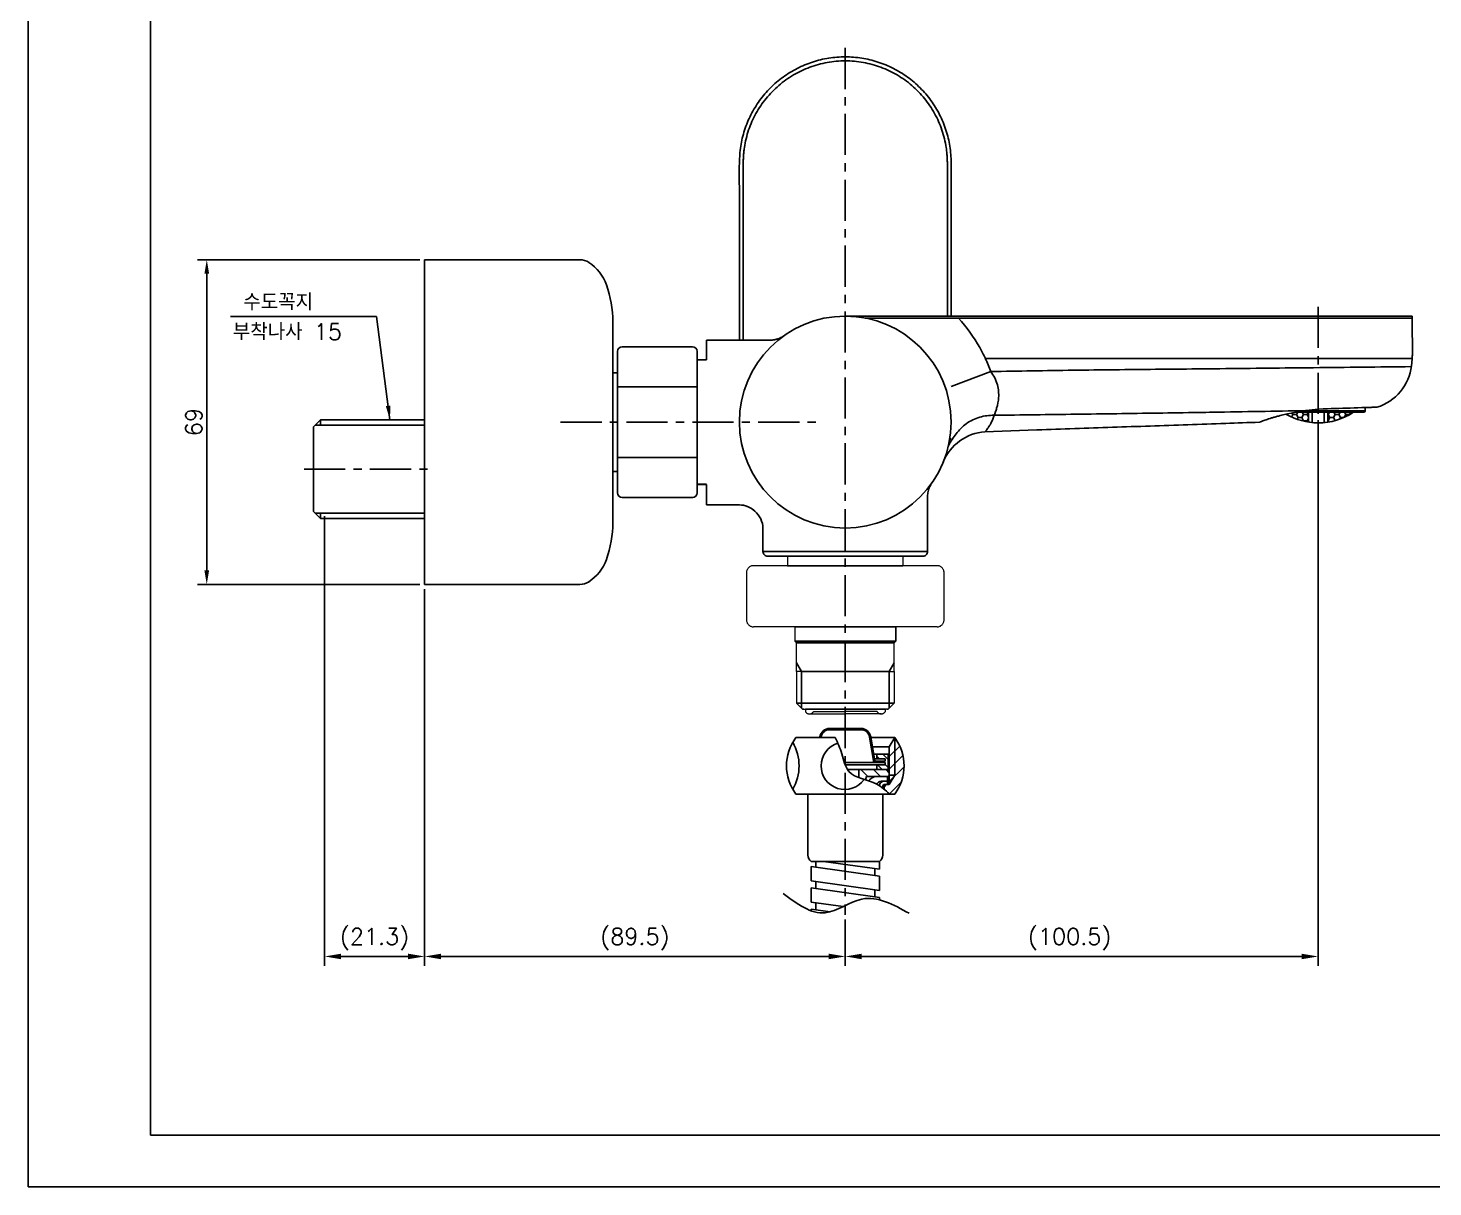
# Model space of a CAD drawing. Extents: x 168 to 762, y -1079 to -659.
# Drawn here: x 167.9 to 466.4, y -1078.5 to -832.3 of the extents above; entities that cross this region are included whole.
import ezdxf

# ---------------------------------------------------------------- set-up
doc = ezdxf.new("R2010")
doc.units = 0
doc.header["$LTSCALE"] = 7
doc.header["$MEASUREMENT"] = 0
doc.header["$PDSIZE"] = -10
for name, pattern in [('CENTER', [2, 1.25, -0.25, 0.25, -0.25]), ('CENTER2', [28.575, 19.05, -3.175, 3.175, -3.175]), ('HIDDEN', [0.375, 0.25, -0.125])]:
    doc.linetypes.add(name, pattern=pattern)
doc.layers.get('0').update_dxf_attribs({"color": 2, "linetype": 'CONTINUOUS'})
doc.layers.get('Defpoints').update_dxf_attribs({"linetype": 'CONTINUOUS'})
for name, color, linetype in [('CENTER', 1, 'CENTER'), ('CL', 1, 'CENTER'), ('D', 2, 'CONTINUOUS'), ('DIM', 2, 'CONTINUOUS'), ('DWG', 7, 'CONTINUOUS'), ('HD', 3, 'HIDDEN'), ('TXT', 4, 'CONTINUOUS'), ('W', 7, 'CONTINUOUS')]:
    doc.layers.add(name, color=color, linetype=linetype)
doc.styles.add('GHS', font='ROMANS', dxfattribs={"bigfont": 'GHS'})
doc.dimstyles.new('HONG', dxfattribs={"dimscale": 0, "dimtxt": 3.5, "dimasz": 3.5, "dimexe": 2, "dimexo": 1, "dimgap": 1, "dimtad": 1, "dimdec": 4, "dimdsep": 46, "dimtxsty": 'GHS', "dimcen": 3, "dimclrd": 2, "dimclre": 2, "dimclrt": 2, "dimadec": 0, "dimazin": 0, "dimtfac": 1, "dimtdec": 4, "dimtmove": 0, "dimatfit": 2, "dimfxl": 0, "dimtvp": 1, "dimtolj": 1, "dimarcsym": 0})
doc.dimstyles.new('STANDARD$7', dxfattribs={"dimtxt": 3.5, "dimasz": 3, "dimexe": 1, "dimexo": 0.0625, "dimgap": 1, "dimtad": 1, "dimdec": 4, "dimzin": 0, "dimdsep": 46, "dimtxsty": 'GHS', "dimcen": 1, "dimclrt": 2, "dimadec": 0, "dimazin": 0, "dimtfac": 1, "dimtdec": 4, "dimtofl": 0, "dimtmove": 0, "dimatfit": 3, "dimfxl": 0, "dimtolj": 1, "dimtzin": 0, "dimarcsym": 0})

# ---------------------------------------------------------------- blocks, each defined once
blk = doc.blocks.new('*D10')
at = {"layer": 'D', "color": 2, "lineweight": -2}
for p, q in [((252.12, -951.54), (252.12, -1031.56)), ((341.52, -1021.73), (341.52, -1031.56)), ((338.02, -1029.56), (255.62, -1029.56))]:
    blk.add_line(p, q, dxfattribs=at)
at = {"layer": 'D', "color": 2}
for points in [[(255.62, -1028.98), (255.62, -1030.15), (252.12, -1029.56)], [(338.02, -1028.98), (338.02, -1030.15), (341.52, -1029.56)]]:
    blk.add_solid(points, dxfattribs=at)
at = {"layer": 'Defpoints', "color": 0}
for p in [(252.12, -950.54), (341.52, -1020.73), (252.12, -1029.56)]:
    blk.add_point(p, dxfattribs=at)
at = {"layer": 'D', "color": 2, "insert": (296.82, -1025.9), "char_height": 3.5, "attachment_point": 5, "style": 'GHS'}
blk.add_mtext('\\A1;(89.5)', dxfattribs=at)
blk = doc.blocks.new('*D11')
at = {"layer": 'D', "color": 2, "lineweight": -2}
for p, q in [((230.86, -936.04), (230.86, -1031.56)), ((252.12, -982.21), (252.12, -1031.56)), ((248.62, -1029.56), (234.36, -1029.56))]:
    blk.add_line(p, q, dxfattribs=at)
at = {"layer": 'D', "color": 2}
for points in [[(234.36, -1028.98), (234.36, -1030.15), (230.86, -1029.56)], [(248.62, -1028.98), (248.62, -1030.15), (252.12, -1029.56)]]:
    blk.add_solid(points, dxfattribs=at)
at = {"layer": 'Defpoints', "color": 0}
for p in [(230.86, -935.04), (252.12, -981.21), (230.86, -1029.56)]:
    blk.add_point(p, dxfattribs=at)
at = {"layer": 'D', "color": 2, "insert": (241.49, -1025.9), "char_height": 3.5, "attachment_point": 5, "style": 'GHS'}
blk.add_mtext('\\A1;(21.3)', dxfattribs=at)
blk = doc.blocks.new('*X4')
at = {"color": 0}
for p, q in [((543.71, 135.11), (541.19, 137.63)), ((540.54, 135.63), (540.08, 136.09)), ((544.33, 131.84), (541.18, 134.99)), ((544.09, 129.43), (541.18, 132.34)), ((543.42, 127.45), (541.18, 129.68)), ((542.44, 125.78), (542, 126.22))]:
    blk.add_line(p, q, dxfattribs=at)
blk = doc.blocks.new('*D9')
at = {"layer": 'D', "color": 2, "lineweight": -2}
for p, q in [((442.02, -915.66), (442.02, -1031.56)), ((341.53, -1021.73), (341.53, -1031.56)), ((438.52, -1029.56), (345.03, -1029.56))]:
    blk.add_line(p, q, dxfattribs=at)
at = {"layer": 'D', "color": 2}
for points in [[(345.03, -1028.98), (345.03, -1030.15), (341.53, -1029.56)], [(438.52, -1028.98), (438.52, -1030.15), (442.02, -1029.56)]]:
    blk.add_solid(points, dxfattribs=at)
at = {"layer": 'Defpoints', "color": 0}
for p in [(442.02, -914.66), (341.53, -1020.73), (341.53, -1029.56)]:
    blk.add_point(p, dxfattribs=at)
at = {"layer": 'D', "color": 2, "insert": (389.21, -1025.9), "char_height": 3.5, "attachment_point": 5, "style": 'GHS'}
blk.add_mtext('\\A1;(100.5)', dxfattribs=at)
blk = doc.blocks.new('A$C304D0408')
at = {"color": 7, "linetype": 'Continuous'}
for points, knots in [([(22.54, 60.18), (22.54, 60.18), (21.36, 60.18), (19, 60), (15.56, 59.17), (12.28, 57.81), (9.26, 55.96), (6.56, 53.66), (4.26, 50.96), (2.4, 47.94), (1.05, 44.66), (0.2, 41.21), (-0.06, 36.57), (0.07, 30.81), (0.03, 23.93), (0.04, 17.06), (0.03, 10.18), (0.04, 4.5), (0.03, 1.1), (0.03, 0)], [0, 0, 0, 0, 0.0000249, 0.0392614, 0.078498, 0.1177346, 0.1569711, 0.1962077, 0.2354443, 0.2746808, 0.3139174, 0.3531539, 0.3923905, 0.4687127, 0.5450349, 0.6213571, 0.6976793, 0.7740015, 0.8107114, 0.8107114, 0.8107114, 0.8107114]), ([(22.54, 60.18), (23.71, 60.18), (26.06, 60), (29.51, 59.17), (32.79, 57.81), (35.81, 55.96), (38.51, 53.66), (40.81, 50.96), (42.67, 47.94), (44.02, 44.66), (44.87, 41.21), (45.13, 36.57), (45, 30.81), (45.04, 23.93), (45.03, 17.06), (45.04, 10.78), (45.03, 6.79), (45.03, 5.09)], [0, 0, 0, 0, 0.0391444, 0.0783101, 0.1174759, 0.1566416, 0.1958073, 0.234973, 0.2741387, 0.3133045, 0.3524702, 0.3916359, 0.4678203, 0.5440047, 0.6201891, 0.6963735, 0.7527884, 0.7527884, 0.7527884, 0.7527884])]:
    blk.add_open_spline(points, degree=3, knots=knots, dxfattribs=at)
at = {"layer": 'D'}
for points, knots in [([(22.54, 59.34), (21.25, 59.34), (18.68, 59.11), (14.95, 58.09), (11.46, 56.43), (8.32, 54.18), (5.62, 51.41), (3.45, 48.21), (2.15, 45.27), (1.43, 42.81), (1.11, 41.23), (0.96, 39.96), (0.89, 39), (0.85, 38.04), (0.81, 36.75), (0.79, 35.15), (0.82, 33.23), (0.83, 31.3), (0.84, 29.38), (0.84, 27.46), (0.84, 24.89), (0.84, 21.69), (0.83, 16.55), (0.83, 10.14), (0.84, 4.2), (0.84, 0.82), (0.84, 0)], [0, 0, 0, 0, 0.0312585, 0.0625143, 0.0937652, 0.125009, 0.1562462, 0.1874764, 0.218697, 0.2343271, 0.2499496, 0.2577586, 0.2655712, 0.2733894, 0.2812064, 0.2968327, 0.3124606, 0.3280891, 0.3437172, 0.3593454, 0.3749737, 0.4062306, 0.4374877, 0.5000016, 0.5625147, 0.582393, 0.582393, 0.582393, 0.582393]), ([(44.23, 5.09), (44.24, 6.77), (44.24, 11.02), (44.23, 16.55), (44.23, 21.68), (44.23, 25.53), (44.23, 28.73), (44.24, 31.3), (44.25, 33.22), (44.27, 35.15), (44.26, 36.75), (44.22, 38.03), (44.18, 38.99), (44.11, 39.95), (43.95, 41.23), (43.64, 42.8), (42.92, 45.26), (41.61, 48.21), (39.45, 51.41), (36.76, 54.18), (33.61, 56.43), (30.12, 58.09), (26.39, 59.11), (23.82, 59.34), (22.54, 59.34)], [0.4590211, 0.4590211, 0.4590211, 0.4590211, 0.5000191, 0.5625306, 0.5937865, 0.6250428, 0.6562997, 0.6719277, 0.6875544, 0.7031797, 0.7188067, 0.7266238, 0.7344408, 0.7422531, 0.7500636, 0.7656844, 0.7813086, 0.8125365, 0.8437616, 0.8749973, 0.9062449, 0.9374887, 0.9687425, 1, 1, 1, 1])]:
    blk.add_open_spline(points, degree=3, knots=knots, dxfattribs=at)
blk = doc.blocks.new('A$C6B0C2F13')
at = {"layer": 'D'}
for p, q in [((11.68, 9), (10.6, 10.88)), ((11.68, 9), (11.68, 1.22)), ((30.31, 9), (31.4, 10.88)), ((30.31, 9), (30.31, 1.22))]:
    blk.add_line(p, q, dxfattribs=at)
at = {"layer": 'DWG', "linetype": 'CENTER2', "lineweight": 20}
for p, q in [((8.75, 33.5), (8.75, 31.5)), ((33.25, 33.5), (33.25, 31.5)), ((0, 30), (0, 20)), ((8.75, 31.5), (1.5, 31.5)), ((40.5, 31.5), (33.25, 31.5)), ((42, 20), (42, 30)), ((10.25, 18.5), (1.5, 18.5)), ((10.25, 18.5), (10.25, 15.45)), ((40.5, 18.5), (31.75, 18.5)), ((40.5, 18.5), (31.75, 18.5)), ((10.6, 15.1), (10.25, 15.45)), ((10.6, 9), (10.6, 15.1)), ((31.4, 15.1), (31.75, 15.45)), ((31.4, 9), (31.4, 15.1)), ((10.6, 9), (10.6, 2.3)), ((11.68, 9), (10.6, 9)), ((30.31, 9), (31.4, 9)), ((31.4, 9), (31.4, 2.3)), ((10.6, 2.3), (11.9, 1)), ((11.9, 1), (12.22, 1)), ((12.22, 1), (12.55, 1)), ((12.55, 1), (12.55, 0.45)), ((13.35, 0), (21, 0)), ((14.25, 0.5), (21, 0.5)), ((27.75, 0.5), (21, 0.5)), ((28.65, 0), (21, 0)), ((30.1, 1), (29.45, 1)), ((29.77, 1), (29.45, 1)), ((29.45, 1), (29.45, 0.45)), ((31.4, 2.3), (30.1, 1))]:
    blk.add_line(p, q, dxfattribs=at)
at = {"layer": 'DWG'}
for p, q in [((8.75, 31.5), (33.25, 31.5)), ((10.25, 18.5), (31.75, 18.5)), ((31.75, 15.45), (31.75, 18.5)), ((10.25, 15.45), (31.75, 15.45)), ((10.6, 15.1), (31.4, 15.1)), ((30.31, 9), (11.68, 9)), ((10.6, 2.3), (31.4, 2.3)), ((12.55, 1), (29.45, 1))]:
    blk.add_line(p, q, dxfattribs=at)
at = {"layer": 'DWG', "lineweight": 25}
for p, q in [((12.2, 1), (11.9, 1)), ((29.8, 1), (30.1, 1))]:
    blk.add_line(p, q, dxfattribs=at)
at = {"layer": 'DWG', "linetype": 'CENTER2', "lineweight": 20}
for centre, radius, start, end in [((1.5, 30), 1.5, 90, 180), ((40.5, 30), 1.5, 0, 90), ((1.5, 20), 1.5, 180, 270), ((40.5, 20), 1.5, 270, 0), ((40.5, 20), 1.5, 270, 0), ((13.38, 1), 0.997, 213.2309, 330.3336), ((28.62, 1), 0.997, 209.6664, 326.7691)]:
    blk.add_arc(centre, radius, start, end, dxfattribs=at)
blk = doc.blocks.new('A$C36F02A1C')
at = {"layer": 'D'}
for p, q in [((64.6, 52.31), (81.51, 52.31)), ((64.6, 37.31), (81.51, 37.31))]:
    blk.add_line(p, q, dxfattribs=at)
at = {"layer": 'DWG'}
for p, q in [((23.6, 34.81), (23.6, 79.31)), ((23.6, 79.31), (56.61, 79.31)), ((63.6, 44.81), (63.6, 66.12)), ((64.6, 59.81), (64.6, 44.81)), ((65.6, 60.81), (80.51, 60.81)), ((81.51, 59.81), (81.51, 44.81)), ((81.51, 59.81), (81.51, 44.81)), ((81.51, 58.01), (81.51, 44.81)), ((83.51, 58.01), (81.51, 58.01)), ((64.6, 55.31), (63.6, 55.31)), ((1.5, 45.29), (0, 43.79)), ((1.5, 45.29), (23.6, 45.29)), ((1.5, 44.16), (1.5, 45.29)), ((2.14, 45.29), (2.41, 45.29)), ((3.41, 45.29), (3.68, 45.29)), ((4.68, 45.29), (4.95, 45.29)), ((5.95, 45.29), (6.22, 45.29)), ((7.22, 45.29), (7.49, 45.29)), ((8.49, 45.29), (8.76, 45.29)), ((9.76, 45.29), (10.03, 45.29)), ((11.03, 45.29), (11.3, 45.29)), ((12.3, 45.29), (12.57, 45.29)), ((13.57, 45.29), (13.84, 45.29)), ((14.84, 45.29), (15.11, 45.29)), ((16.11, 45.29), (16.38, 45.29)), ((17.38, 45.29), (17.65, 45.29)), ((18.65, 45.29), (18.92, 45.29)), ((19.92, 45.29), (20.19, 45.29)), ((21.19, 45.29), (21.46, 45.29)), ((22.46, 45.29), (22.73, 45.29)), ((63.6, 23.5), (63.6, 44.81)), ((64.6, 29.81), (64.6, 44.81)), ((81.51, 29.81), (81.51, 44.81)), ((0, 25.83), (0, 43.79)), ((23.6, 10.31), (23.6, 34.81)), ((64.6, 34.31), (63.6, 34.31)), ((81.51, 32.71), (81.51, 31.61)), ((81.51, 32.71), (81.51, 29.81)), ((83.51, 31.61), (81.51, 31.61)), ((65.6, 28.81), (80.6, 28.81)), ((0, 25.83), (1.5, 24.33)), ((1.5, 24.33), (1.5, 25.46)), ((1.5, 24.33), (23.6, 24.33)), ((9.76, 24.33), (10.03, 24.33)), ((11.03, 24.33), (11.3, 24.33)), ((23.6, 10.31), (56.61, 10.31))]:
    blk.add_line(p, q, dxfattribs=at)
at = {"layer": 'DWG', "color": 2}
for p, q in [((0.37, 44.16), (23.6, 44.16)), ((0.37, 25.46), (23.6, 25.46))]:
    blk.add_line(p, q, dxfattribs=at)
at = {"layer": 'DWG'}
for centre, radius, start, end in [((56.61, 75.81), 3.5, 56.4427, 90), ((53.29, 70.81), 9.5, 19.5686, 56.4427), ((40.1, 66.12), 23.5, 0, 19.5686), ((65.6, 59.81), 1, 90, 180), ((80.51, 59.81), 1, 0, 90), ((65.6, 29.81), 1, 180, 270), ((80.51, 29.81), 1, 270, 0), ((40.1, 23.5), 23.5, 340.4314, 0), ((53.29, 18.81), 9.5, 303.5573, 340.4314), ((56.61, 13.81), 3.5, 270, 303.5573)]:
    blk.add_arc(centre, radius, start, end, dxfattribs=at)

msp = doc.modelspace()

# ---------------------------------------------------------------- hatches: boundary and pattern name
at = {"layer": 'D'}
h = msp.add_hatch(dxfattribs=at)
h.set_pattern_fill('HONEY', color=256, scale=6, style=0)
h.set_pattern_definition([(0, (-5712.59396, 3119.0632), (1.125, 0.64951905), [0.75, -1.5]), (120, (-5712.59396, 3119.0632), (-1.125, 0.649519054), [0.75, -1.5]), (60, (-5712.59396, 3119.0632), (2e-09, 1.299038104), [-1.5, 0.75])])
h.paths.add_polyline_path([(444.0727, -913.93949), (444.0727, -916.05322, 0.109343635), (449.5227, -913.93949)])
edge = h.paths.add_edge_path()
edge.add_spline(control_points=[(437.18741, -913.93949), (436.52029, -914.05883), (435.84492, -914.19423), (435.17351, -914.34697)], knot_values=[0.557636954, 0.557636954, 0.557636954, 0.557636954, 0.752459529, 0.752459529, 0.752459529, 0.752459529], degree=3, periodic=0)
edge.add_arc((442.0227, -902.68462), 13.52487, 239.5746744, 261.2819253)
edge.add_line((439.9727, -916.05322), (439.9727, -913.93949))
edge.add_line((439.9727, -913.93949), (437.18741, -913.93949))

# ---------------------------------------------------------------- linework, layer by layer
at = {"color": 7, "linetype": 'Continuous'}
for p, q in [((462.01946, -893.53949), (364.02511, -893.53949)), ((462.01972, -893.93968), (364.02516, -893.93948)), ((312.02136, -898.63017), (325.58117, -898.63017)), ((312.02136, -898.63017), (312.02136, -902.78925)), ((312.02136, -902.78925), (310.02136, -902.78925)), ((310.02136, -902.78925), (310.02136, -903.88925)), ((461.92825, -903.44704), (461.85584, -904.06521)), ((462.03599, -901.76505), (462.03462, -901.81015)), ((361.59792, -905.88178), (361.59802, -905.88199)), ((372.4795, -905.32137), (364.02168, -908.49766)), ((364.01773, -915.64592), (364.01782, -915.65144)), ((363.81892, -919.62463), (363.85907, -919.48908)), ((363.85502, -919.50242), (363.85907, -919.48908)), ((382.26658, -917.70941), (371.21121, -918.09556)), ((363.72382, -919.9628), (363.72516, -919.95814)), ((310.02136, -928.18925), (310.02136, -929.28925)), ((312.02136, -929.28925), (310.02136, -929.28925)), ((312.02136, -929.28925), (312.02136, -933.63017)), ((312.02136, -933.63017), (312.02136, -929.28925)), ((359.60533, -929.50313), (359.71292, -929.31243)), ((359.71292, -929.31243), (359.75635, -929.24245)), ((312.02136, -933.63017), (319.03355, -933.63019)), ((359.02116, -931.84364), (359.02116, -943.53654)), ((324.02116, -943.53723), (324.02116, -938.63018)), ((324.02094, -943.53723), (324.02188, -943.58152)), ((324.02137, -943.53722), (324.02116, -943.53723)), ((359.02116, -943.53654), (324.02137, -943.53722)), ((324.8328, -944.5201), (325.02095, -944.53796)), ((325.02092, -944.53796), (358.03035, -944.53796)), ((338.2099, -981.13505), (344.84137, -981.13505)), ((338.2099, -981.38505), (344.84137, -981.38505)), ((336.11589, -982.89849), (336.08871, -983.05592)), ((336.36224, -982.94102), (336.34241, -983.05592)), ((346.68903, -982.94102), (347.62037, -988.33505)), ((346.93538, -982.89849), (347.8309, -988.08505)), ((350.62563, -986.56005), (347.56759, -986.56005)), ((350.02563, -987.56005), (347.74025, -987.56005)), ((347.8309, -988.08505), (350.02563, -988.08505)), ((348.22563, -987.56005), (348.22563, -986.56005)), ((350.02563, -988.08505), (350.02563, -987.56005)), ((350.62563, -989.86005), (350.62563, -986.56005)), ((341.33592, -988.33505), (350.02563, -988.33505)), ((350.02563, -988.86005), (341.51465, -988.86005)), ((350.62563, -989.86005), (341.99135, -989.86005)), ((348.22563, -989.86005), (348.22563, -988.86005)), ((350.02563, -988.86005), (350.02563, -988.33505))]:
    msp.add_line(p, q, dxfattribs=at)
at = {"color": 2, "linetype": 'Continuous'}
for p, q in [((342.35583, -981.13505), (342.60583, -981.38505)), ((344.04975, -981.13505), (344.29975, -981.38505)), ((346.86293, -983.94823), (347.16958, -984.25487)), ((347.21645, -985.99567), (347.52309, -986.30231)), ((347.56996, -988.04311), (347.8619, -988.33505)), ((348.22563, -987.00485), (348.78083, -987.56005)), ((349.30583, -988.08505), (349.55583, -988.33505)), ((349.47475, -986.56005), (350.62563, -987.71093)), ((348.3869, -988.86005), (349.3869, -989.86005)), ((350.02563, -988.80485), (350.62563, -989.40485))]:
    msp.add_line(p, q, dxfattribs=at)
at = {"linetype": 'Continuous'}
msp.add_lwpolyline([(167.85447, -1078.51751), (761.85447, -1078.51751), (761.85447, -658.51751), (167.85447, -658.51751)], close=True, dxfattribs=at)
at = {"color": 7, "linetype": 'Continuous'}
for points in [[(327.236, -898.35246), (327.14674, -898.38284), (327.03086, -898.41928), (326.90339, -898.45563), (326.76742, -898.4903), (326.62465, -898.52233), (326.47784, -898.55074), (326.32674, -898.57532), (326.17107, -898.59583), (326.01375, -898.61167), (325.85672, -898.62263), (325.70288, -898.62869), (325.58912, -898.63016)], [(359.48559, -929.74155), (359.5032, -929.70441), (359.60533, -929.50313)], [(319.02066, -933.63017), (319.49633, -933.6564), (320.00099, -933.74192), (320.52792, -933.89547), (321.05851, -934.11934), (321.57592, -934.41108), (322.07012, -934.76836), (322.28723, -934.95405)], [(324.02188, -943.58152), (324.04838, -943.77064), (324.11006, -943.95065), (324.20496, -944.11604), (324.32935, -944.26025), (324.47865, -944.37815), (324.64788, -944.46577), (324.8328, -944.5201)]]:
    msp.add_lwpolyline(points, dxfattribs=at)
for centre, radius, start, end in [((325.58117, -893.63017), 5, 270.0911383, 305.4081891), ((339.31411, -917.70801), 35.402, 20.4795937, 25.4253875), ((451.42754, -902.84339), 10.5, 287.1372722, 353.3175505), ((371.99089, -928.52768), 10.46128, 94.2742178, 157.4787321), ((380.08429, -924.42533), 16.9595, 163.1255838, 164.4358633), ((364.02472, -931.87177), 5.01414, 150.5816353, 154.8592602), ((364.13602, -931.93373), 5.14152, 148.8057997, 150.5895011), ((364.17656, -931.95804), 5.18879, 148.4351453, 148.8079449), ((358.03065, -943.53766), 1.00028, 269.9828741, 0.0636375), ((338.2099, -983.26005), 2.125, 90, 170.2037901), ((338.2099, -983.26005), 1.875, 90, 170.2037901), ((344.84137, -983.26005), 2.125, 9.7962099, 90), ((344.84137, -983.26005), 1.875, 9.7962099, 90)]:
    msp.add_arc(centre, radius, start, end, dxfattribs=at)
for points, knots in [([(371.28818, -902.50824), (370.91965, -901.73322), (369.32867, -898.68198), (367.30198, -895.85638), (365.57307, -893.93873)], [0, 0, 0, 0, 0.249460379, 1, 1, 1, 1]), ([(462.01946, -893.53949), (462.01961, -893.6729), (462.01971, -893.80631), (462.01972, -893.93972), (462.0198, -894.5903), (462.01615, -895.88769), (462.02882, -897.83839), (462.06383, -899.79602), (462.05569, -901.1075), (462.03531, -901.7876)], [-0.051143792, -0.051143792, -0.051143792, -0.051143792, 0, 0, 0, 0.249403435, 0.497363609, 0.74780912, 1, 1, 1, 1]), ([(371.28702, -902.50879), (388.24706, -902.50982), (405.20709, -902.51511), (422.16713, -902.52169), (422.5275, -902.52183), (422.88787, -902.52197), (423.24824, -902.52211), (429.14291, -902.52441), (435.03758, -902.52671), (440.93225, -902.52901), (447.92919, -902.53173), (454.92613, -902.53446), (461.92308, -902.53719)], [0, 0, 0, 0, 0.714108565, 0.714108565, 0.714108565, 0.729281994, 0.729281994, 0.729281994, 0.977479296, 0.977479296, 0.977479296, 1.272088101, 1.272088101, 1.272088101, 1.272088101]), ([(461.82415, -904.25748), (454.90137, -904.33152), (447.97859, -904.40557), (441.05581, -904.47961), (437.83838, -904.51402), (434.62096, -904.54843), (431.40353, -904.58284), (427.97311, -904.61953), (424.54268, -904.65622), (421.11228, -904.69238), (419.48575, -904.70953), (414.94153, -904.7571), (407.47981, -904.82881), (398.72751, -904.916), (387.06045, -905.05177), (378.31117, -905.19446), (372.47955, -905.32155)], [-0.275362925, -0.275362925, -0.275362925, -0.275362925, 0.021091455, 0.021091455, 0.021091455, 0.158871438, 0.158871438, 0.158871438, 0.305772541, 0.305772541, 0.305772541, 0.375426082, 0.500371708, 0.625304284, 0.750225839, 1, 1, 1, 1]), ([(462.03462, -901.81015), (462.03042, -901.9459), (462.01092, -902.49234), (461.97548, -903.03872), (461.92825, -903.44704)], [0, 0, 0, 0, 0.248343234, 1, 1, 1, 1]), ([(373.15434, -914.59904), (373.24085, -914.36793), (373.43583, -913.85646), (373.84854, -912.62635), (374.146, -911.15416), (374.13166, -909.48601), (373.78484, -907.55772), (373.08564, -906.16629), (372.47932, -905.32153)], [0, 0, 0, 0, 0.075969954, 0.16847616, 0.399500217, 0.533838549, 0.679882251, 1, 1, 1, 1]), ([(429.5227, -916.06874), (429.5227, -916.07308), (429.5487, -916.05255), (429.5755, -916.05249), (429.64118, -916.02178), (429.72297, -915.99347), (429.83167, -915.95174), (430.02109, -915.8818), (430.31485, -915.77429), (430.73234, -915.62621), (431.23407, -915.4543), (431.81543, -915.26361), (432.47189, -915.05929), (433.19865, -914.84692), (434.10509, -914.60092), (434.77184, -914.43836), (435.17351, -914.34697), (439.01706, -913.47256), (442.99035, -913.16681), (444.80238, -913.18533)], [0, 0, 0, 0, 0.001227586, 0.004896894, 0.010987429, 0.019478726, 0.030349066, 0.043559182, 0.076791037, 0.118752871, 0.168950961, 0.226847118, 0.29188163, 0.363484734, 0.441085141, 0.557636954, 0.557636954, 0.557636954, 1.672910862, 1.672910862, 1.672910862, 1.672910862]), ([(454.5227, -912.87684), (454.5227, -912.87932), (454.50673, -912.87347), (454.49025, -912.87953), (454.44981, -912.87679), (454.39938, -912.87905), (454.33221, -912.87963), (454.21442, -912.88206), (454.03059, -912.88563), (453.76766, -912.89174), (453.44874, -912.89985), (453.07547, -912.91036), (452.59405, -912.92492), (452.23728, -912.93632), (452.0227, -912.94334), (451.77588, -912.95141), (451.52907, -912.95969), (451.28226, -912.96797), (449.1223, -913.04042), (446.96234, -913.11288), (444.80238, -913.18533)], [0, 0, 0, 0, 0.00108413, 0.004331457, 0.009734406, 0.017285414, 0.026976927, 0.038801404, 0.068802493, 0.107127559, 0.153588972, 0.207991733, 0.270063169, 0.363739618, 0.363739618, 0.363739618, 0.471490825, 0.471490825, 0.471490825, 1.414472476, 1.414472476, 1.414472476, 1.414472476]), ([(373.15456, -914.59892), (372.12347, -914.57624), (370.01287, -914.83906), (367.15719, -916.20055), (365.03405, -918.41441), (364.00524, -920.07791), (363.4184, -921.15886)], [0, 0, 0, 0, 0.256087414, 0.518955156, 0.77041854, 1, 1, 1, 1]), ([(371.21206, -918.09553), (371.23084, -918.07963), (371.2928, -918.00577), (371.43474, -917.85121), (371.64618, -917.58395), (371.91895, -917.21164), (372.23314, -916.72802), (372.70936, -915.87216), (373.00388, -915.13563), (373.15557, -914.59908)], [0, 0, 0, 0, 0.018309945, 0.071333717, 0.156432192, 0.271475038, 0.414783109, 0.585130325, 1, 1, 1, 1]), ([(373.15456, -914.59873), (378.94859, -914.52383), (387.64014, -914.41083), (399.23018, -914.25094), (407.92527, -914.12551), (414.7451, -914.02208), (418.66633, -913.96038), (419.68857, -913.94403), (426.2446, -913.83918), (432.80052, -913.72339), (439.35637, -913.60033)], [0, 0, 0, 0, 0.2476715902, 0.3715291479, 0.4954335165, 0.6193594644, 0.6630582031, 0.6630582031, 0.6630582031, 0.9433158381, 0.9433158381, 0.9433158381, 0.9433158381]), ([(429.5227, -916.06901), (427.13728, -916.15005), (422.07345, -916.30992), (414.33576, -916.59279), (406.3129, -916.87184), (395.62414, -917.24281), (387.61035, -917.52277), (382.26658, -917.70941)], [0.2614345262, 0.2614345262, 0.2614345262, 0.2614345262, 0.3732769727, 0.4988363939, 0.6242547786, 0.7494453391, 1, 1, 1, 1]), ([(359.48559, -929.74155), (359.33223, -930.06851), (359.09688, -930.75832), (359.02116, -931.48278), (359.02116, -931.84364)], [0, 0, 0, 0, 0.500192925, 1, 1, 1, 1]), ([(322.28712, -934.95358), (321.84222, -934.55147), (320.81805, -933.88978), (319.61581, -933.63017), (319.02111, -933.63017)], [0, 0, 0, 0, 0.502090865, 1, 1, 1, 1]), ([(324.02116, -938.63018), (324.02116, -937.94162), (323.67211, -936.54538), (322.80352, -935.42032), (322.28712, -934.95358)], [0, 0, 0, 0, 0.497290417, 1, 1, 1, 1]), ([(341.52115, -943.53654), (341.52198, -943.22092), (341.52331, -942.60213), (341.52452, -941.70174), (341.52505, -940.86606), (341.52501, -940.22245), (341.52473, -939.76043), (341.52442, -939.46154), (341.52404, -939.19934), (341.52354, -938.97726), (341.52318, -938.81875), (341.52263, -938.71467), (341.52266, -938.65435), (341.52153, -938.6072), (341.5232, -938.5717), (341.51941, -938.5523), (341.52295, -938.54094), (341.52116, -938.53925)], [0, 0, 0, 0, 0.189476914, 0.371476259, 0.540525839, 0.691153412, 0.757848865, 0.817886717, 0.870582932, 0.915253481, 0.951214338, 0.965714879, 0.977781498, 0.987328706, 0.99427103, 0.998523068, 1, 1, 1, 1])]:
    msp.add_open_spline(points, degree=3, knots=knots, dxfattribs=at)
msp.add_spline([(350.87995, -995.05592), (348.24054, -992.96486), (342.27334, -990.24958), (340.80043, -986.48133), (339.40846, -983.05592)], degree=3)
at = {"layer": 'CENTER'}
for p, q in [((442.0227, -891.53949), (442.0227, -917.36745)), ((281.02136, -916.03925), (336.52528, -916.03925))]:
    msp.add_line(p, q, dxfattribs=at)
at = {"layer": 'CL'}
for p, q in [((341.52563, -836.53925), (341.52563, -1020.72659)), ((226.5161, -926.03925), (254.1161, -926.03925))]:
    msp.add_line(p, q, dxfattribs=at)
at = {"layer": 'D'}
for p, q in [((210.85947, -893.62552), (241.87014, -893.62552)), ((452.0227, -913.63949), (439.0716, -913.63949)), ((352.02563, -991.06406), (352.02563, -983.05592)), ((344.83824, -989.86005), (346.33411, -991.35592)), ((347.48989, -989.86005), (348.98576, -991.35592)), ((350.14154, -989.86005), (350.87563, -990.59414)), ((350.87563, -993.05592), (352.02563, -991.06406))]:
    msp.add_line(p, q, dxfattribs=at)
msp.add_spline([(355.107, -1020.39296), (345.06659, -1017.37586), (337.23158, -1020.27691), (328.35191, -1016.21544)], degree=3, dxfattribs=at)
at = {"layer": 'DIM'}
for p, q in [((251.1161, -881.53925), (203.82478, -881.53925)), ((205.82478, -947.53925), (205.82478, -884.53925)), ((251.1161, -950.53925), (203.82478, -950.53925))]:
    msp.add_line(p, q, dxfattribs=at)
for points in [[(205.32478, -884.53925), (206.32478, -884.53925), (205.82478, -881.53925)], [(205.32478, -947.53925), (206.32478, -947.53925), (205.82478, -950.53925)]]:
    msp.add_solid(points, dxfattribs=at)
at = {"layer": 'DWG'}
for p, q in [((364.02511, -893.53949), (341.52116, -893.53925)), ((364.02516, -893.93948), (345.74614, -893.93948)), ((452.0227, -913.63949), (452.0227, -912.94334)), ((451.7227, -913.93949), (437.18741, -913.93949)), ((439.9727, -916.05322), (439.9727, -913.93949)), ((440.7227, -916.14686), (440.7227, -913.93949)), ((443.3227, -916.14686), (443.3227, -913.93949)), ((444.0727, -916.05322), (444.0727, -913.93949)), ((339.40846, -983.05592), (331.02563, -983.05592)), ((352.02563, -983.05592), (346.96256, -983.05592)), ((346.96256, -983.05592), (352.02563, -983.05592)), ((350.87563, -985.04778), (347.30648, -985.04778)), ((352.02563, -983.05592), (350.87563, -985.04778)), ((350.87563, -993.05592), (350.87563, -985.04778)), ((344.37563, -989.86005), (344.37563, -991.57162)), ((344.37563, -989.86005), (350.87563, -989.86005)), ((350.87563, -990.36005), (350.87563, -990.85592)), ((352.02563, -991.06406), (350.87563, -991.06406)), ((346.02563, -991.35592), (345.83848, -992.0544)), ((347.52563, -991.35592), (346.02563, -991.35592)), ((346.77563, -991.35592), (350.37563, -991.35592)), ((347.52563, -991.35592), (350.52563, -991.35592)), ((349.16091, -992.35592), (350.52563, -992.35592)), ((349.47563, -993.79145), (349.47563, -993.35592)), ((350.52563, -992.35592), (349.77563, -992.35592)), ((349.77563, -994.04004), (349.77563, -993.05592)), ((349.77563, -993.05592), (350.87563, -993.05592)), ((350.52563, -993.05592), (349.77563, -993.05592)), ((350.52563, -992.35592), (350.52563, -991.35592)), ((350.52563, -993.05592), (350.52563, -992.35592)), ((352.02563, -995.05592), (331.02563, -995.05592)), ((333.27563, -995.05592), (333.57563, -995.05592)), ((333.57563, -1008.04128), (333.57563, -995.05592)), ((349.47563, -1008.04128), (349.47563, -995.05592)), ((334.27563, -1009.35592), (335.27563, -1009.35592)), ((348.77563, -1012.50611), (334.27563, -1010.46827)), ((334.27563, -1013.49775), (334.27563, -1010.46827)), ((335.27563, -1009.35592), (348.77563, -1009.35592)), ((335.27563, -1009.35592), (335.27563, -1010.60881)), ((348.77563, -1011.02559), (336.89526, -1009.35592)), ((347.77563, -1010.88505), (347.77563, -1012.36557)), ((348.77563, -1011.02559), (348.77563, -1009.35592)), ((348.77563, -1015.53559), (334.27563, -1013.49775)), ((348.77563, -1017.01611), (334.27563, -1014.97827)), ((334.27563, -1018.00775), (334.27563, -1014.97827)), ((335.27563, -1013.63829), (335.27563, -1015.11881)), ((348.77563, -1015.53559), (348.77563, -1012.50611)), ((341.04184, -1018.95868), (334.27563, -1018.00775)), ((347.77563, -1015.39505), (347.77563, -1016.87557)), ((348.77563, -1017.54735), (348.77563, -1017.01611)), ((338.33441, -1020.05869), (334.27563, -1019.48827)), ((334.27563, -1019.86174), (334.27563, -1019.48827)), ((335.27563, -1018.11407), (335.27563, -1019.62881))]:
    msp.add_line(p, q, dxfattribs=at)
for centre, radius, start, end in [((442.0227, -902.68462), 13.52487, 239.5746744, 270), ((442.0227, -902.68462), 13.52487, 270, 303.6786286), ((451.7227, -913.63949), 0.3, 270, 0), ((339.02563, -989.05592), 10, 143.0916597, 216.8698976), ((321.70513, -989.05592), 10, 330, 30), ((341.40787, -989.0774), 5.02287, 106.7845803, 325.0230426), ((344.02563, -989.05592), 10, 323.1301024, 36.8824965), ((350.37563, -990.36005), 0.5, 359.9997355, 90.0000305), ((350.37563, -990.85592), 0.5, 269.9999695, 359.9998047), ((348.16223, -993.35592), 2, 90, 146.7572589), ((349.16091, -993.35592), 1, 90, 156.9796564), ((349.77563, -993.35592), 1, 90, 175.8354071), ((349.77563, -993.35592), 0.3, 90, 180), ((335.07495, -1008.08663), 1.5, 178.2676347, 237.8), ((347.97632, -1008.08663), 1.5, 302.2, 1.7323653)]:
    msp.add_arc(centre, radius, start, end, dxfattribs=at)
at = {"layer": 'HD', "color": 3}
msp.add_arc((442.0227, -902.68462), 13.52487, 275.3960445, 275.5157423, dxfattribs=at)
at = {"layer": 'TXT', "color": 4}
msp.add_line((193.85447, -1067.51751), (193.85447, -677.51751), dxfattribs=at)
at = {"layer": 'TXT', "color": 4, "linetype": 'Continuous'}
msp.add_line((747.85447, -1067.51751), (193.85447, -1067.51751), dxfattribs=at)
at = {"layer": 'W'}
msp.add_circle((341.52116, -916.03925), 22.5, dxfattribs=at)

# ---------------------------------------------------------------- block references
at = {"layer": 'D', "xscale": -1, "rotation": 180}
msp.add_blockref('*X4', (-190.30826, -857.42162), dxfattribs=at)
at = {"layer": 'DIM'}
msp.add_blockref('A$C36F02A1C', (228.5161, -960.85014), dxfattribs=at)
at = {"layer": 'DWG'}
for name, p in [('A$C304D0408', (318.99103, -898.63017)), ('A$C6B0C2F13', (320.52564, -978.04159))]:
    msp.add_blockref(name, p, dxfattribs=at)

# ---------------------------------------------------------------- texts
at = {"layer": 'D', "style": 'GHS'}
for s, p in [('수도꼭지', (213.59328, -892.28545)), ('부착나사 15', (211.37233, -898.59698))]:
    msp.add_text(s, height=3.5, dxfattribs=at).set_placement(p)
at = {"layer": 'DIM', "insert": (203.07478, -916.03925), "char_height": 3.5, "attachment_point": 5, "rotation": 90, "style": 'GHS'}
msp.add_mtext('\\A1;69', dxfattribs=at)

# ---------------------------------------------------------------- dimensions: what is measured, and where the dimension line sits
at = {"layer": 'D'}
for base, p1, p2, text, picture, middle in [((341.52563, -1029.5636), (442.0227, -914.65945), (341.52563, -1020.72659), '(100.5)', '*D9', (389.20623, -1029.5636)), ((230.86354, -1029.5636), (252.1161, -981.20644), (230.86354, -935.03925), '(21.3)', '*D11', (241.48982, -1029.5636)), ((252.1161, -1029.5636), (341.52411, -1020.72659), (252.1161, -950.53925), '(89.5)', '*D10', (296.82011, -1029.5636))]:
    dim = msp.add_linear_dim(base=base, p1=p1, p2=p2, angle=180, text=text, dimstyle='HONG', override={"dimscale": 1, "dimfxl": 3}, dxfattribs=at)
    dim.commit()
    dim.dimension.update_dxf_attribs({"geometry": picture, "text_midpoint": middle, "dimtype": 128})

# ---------------------------------------------------------------- leaders
msp.add_leader([(244.7611, -915.56175), (241.87014, -893.62552)], dimstyle='STANDARD$7', override={"dimexe": 2, "dimgap": 1, "dimtad": 0}, dxfattribs=at)

doc.saveas('drawing.dxf')
